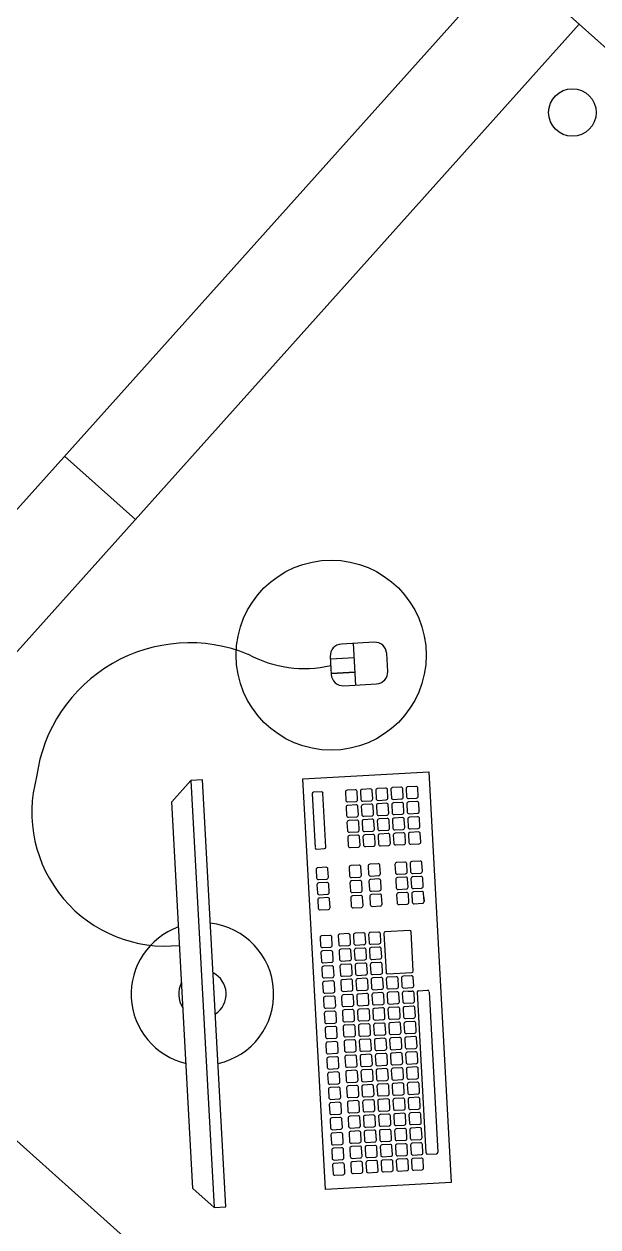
# Model space of a CAD drawing. Header units: millimetres. Extents: x 0 to 86.4, y -30.6 to 19.1.
# Drawn here: x 67.191 to 67.794, y -15.189 to -13.922 of the extents above; entities that cross this region are included whole.
import ezdxf

# ---------------------------------------------------------------- set-up
doc = ezdxf.new("R2010")
doc.units = ezdxf.units.MM
doc.layers.add('ar-mobiliário 2012', color=2, linetype='Continuous')

# ---------------------------------------------------------------- blocks, each defined once
blk = doc.blocks.new('2 ESTACOES VERTOCAL')
at = {"color": 252}
for p, q in [((9.7489, 13.7518), (9.8685, 13.8714)), ((9.8773, 13.8649), (9.8708, 13.8714)), ((9.7576, 13.743), (9.8773, 13.8626)), ((9.8852, 13.857), (9.8821, 13.8601)), ((9.7554, 13.743), (9.7489, 13.7495)), ((9.7633, 13.7351), (9.7602, 13.7382)), ((9.7437, 13.7249), (9.7146, 13.6958)), ((9.764, 13.7069), (9.746, 13.7249)), ((9.7349, 13.6755), (9.764, 13.7046)), ((9.7146, 13.6935), (9.7327, 13.6755)), ((9.6786, 13.6815), (9.6816, 13.6845)), ((9.6873, 13.6727), (9.6904, 13.6757)), ((9.7079, 13.5694), (9.6678, 13.5293)), ((9.716, 13.5636), (9.7101, 13.5694)), ((9.6759, 13.5212), (9.716, 13.5613)), ((9.6678, 13.5271), (9.6736, 13.5212))]:
    blk.add_line(p, q, dxfattribs=at)
at = {"color": 1}
blk.add_line((8.885, 12.4899), (8.885, 13.7899), dxfattribs=at)
at = {"color": 2}
for p, q in [((10.069, 13.735), (10.069, 13.705)), ((10.069, 13.705), (9.7808, 13.4168)), ((9.5598, 13.4791), (9.5288, 13.448)), ((9.5681, 13.4515), (9.5502, 13.4694)), ((9.5502, 13.4694), (9.5681, 13.4515)), ((9.5572, 13.4406), (9.5393, 13.4585)), ((9.7508, 13.4168), (9.7808, 13.4168))]:
    blk.add_line(p, q, dxfattribs=at)
at = {"color": 2, "linetype": 'Continuous'}
for p, q in [((10.285, 13.1901), (8.885, 13.1899)), ((8.885, 13.0899), (8.885, 13.1899)), ((9.585, 13.0899), (9.585, 13.19)), ((10.285, 13.0899), (8.885, 13.0899))]:
    blk.add_line(p, q, dxfattribs=at)
at = {"color": 2}
blk.add_lwpolyline([(9.5769, 13.5972), (9.883, 13.9033), (9.9767, 13.8096), (9.6706, 13.5035)], close=True, dxfattribs=at)
at = {"color": 252}
for points in [[(9.8996, 13.8653), (9.8934, 13.8714, 0.414214), (9.8908, 13.8714), (9.8847, 13.8653, 0.414214), (9.8847, 13.8626), (9.8908, 13.8565, 0.414214), (9.8934, 13.8565), (9.8996, 13.8626, 0.414214)], [(9.8882, 13.854), (9.8821, 13.8601, 0.414214), (9.8795, 13.8601), (9.8733, 13.854, 0.414214), (9.8733, 13.8513), (9.8795, 13.8452, 0.414214), (9.8821, 13.8452), (9.8882, 13.8513, 0.414214)], [(9.9109, 13.854), (9.9048, 13.8601, 0.414214), (9.9021, 13.8601), (9.896, 13.854, 0.414214), (9.896, 13.8513), (9.9021, 13.8452, 0.414214), (9.9048, 13.8452), (9.9109, 13.8513, 0.414214)], [(9.8769, 13.8427), (9.8708, 13.8488, 0.414214), (9.8681, 13.8488), (9.862, 13.8427, 0.414214), (9.862, 13.84), (9.8681, 13.8339, 0.414214), (9.8708, 13.8339), (9.8769, 13.84, 0.414214)], [(9.8996, 13.8427), (9.8934, 13.8488, 0.414214), (9.8908, 13.8488), (9.8847, 13.8427, 0.414214), (9.8847, 13.84), (9.8908, 13.8339, 0.414214), (9.8934, 13.8339), (9.8996, 13.84, 0.414214)], [(9.9222, 13.8427), (9.9161, 13.8488, 0.414214), (9.9134, 13.8488), (9.9073, 13.8427, 0.414214), (9.9073, 13.84), (9.9134, 13.8339, 0.414214), (9.9161, 13.8339), (9.9222, 13.84, 0.414214)], [(9.8656, 13.8313), (9.8595, 13.8375, 0.414214), (9.8568, 13.8375), (9.8507, 13.8313, 0.414214), (9.8507, 13.8287), (9.8568, 13.8226, 0.414214), (9.8595, 13.8226), (9.8656, 13.8287, 0.414214)], [(9.8882, 13.8313), (9.8821, 13.8375, 0.414214), (9.8795, 13.8375), (9.8733, 13.8313, 0.414214), (9.8733, 13.8287), (9.8795, 13.8226, 0.414214), (9.8821, 13.8226), (9.8882, 13.8287, 0.414214)], [(9.9109, 13.8313), (9.9048, 13.8375, 0.414214), (9.9021, 13.8375), (9.896, 13.8313, 0.414214), (9.896, 13.8287), (9.9021, 13.8226, 0.414214), (9.9048, 13.8226), (9.9109, 13.8287, 0.414214)], [(9.9335, 13.8313), (9.9274, 13.8375, 0.414214), (9.9247, 13.8375), (9.9186, 13.8313, 0.414214), (9.9186, 13.8287), (9.9247, 13.8226, 0.414214), (9.9274, 13.8226), (9.9335, 13.8287, 0.414214)], [(9.843, 13.8087), (9.8369, 13.8148, 0.414214), (9.8342, 13.8148), (9.8281, 13.8087, 0.414214), (9.8281, 13.806), (9.8342, 13.7999, 0.414214), (9.8369, 13.7999), (9.843, 13.806, 0.414214)], [(9.8543, 13.82), (9.8482, 13.8261, 0.414214), (9.8455, 13.8261), (9.8394, 13.82, 0.414214), (9.8394, 13.8174), (9.8455, 13.8112, 0.414214), (9.8482, 13.8112), (9.8543, 13.8174, 0.414214)], [(9.8656, 13.8087), (9.8595, 13.8148, 0.414214), (9.8568, 13.8148), (9.8507, 13.8087, 0.414214), (9.8507, 13.806), (9.8568, 13.7999, 0.414214), (9.8595, 13.7999), (9.8656, 13.806, 0.414214)], [(9.8769, 13.82), (9.8708, 13.8261, 0.414214), (9.8681, 13.8261), (9.862, 13.82, 0.414214), (9.862, 13.8174), (9.8681, 13.8112, 0.414214), (9.8708, 13.8112), (9.8769, 13.8174, 0.414214)], [(9.8882, 13.8087), (9.8821, 13.8148, 0.414214), (9.8795, 13.8148), (9.8733, 13.8087, 0.414214), (9.8733, 13.806), (9.8795, 13.7999, 0.414214), (9.8821, 13.7999), (9.8882, 13.806, 0.414214)], [(9.8996, 13.82), (9.8934, 13.8261, 0.414214), (9.8908, 13.8261), (9.8847, 13.82, 0.414214), (9.8847, 13.8174), (9.8908, 13.8112, 0.414214), (9.8934, 13.8112), (9.8996, 13.8174, 0.414214)], [(9.9109, 13.8087), (9.9048, 13.8148, 0.414214), (9.9021, 13.8148), (9.896, 13.8087, 0.414214), (9.896, 13.806), (9.9021, 13.7999, 0.414214), (9.9048, 13.7999), (9.9109, 13.806, 0.414214)], [(9.9222, 13.82), (9.9161, 13.8261, 0.414214), (9.9134, 13.8261), (9.9073, 13.82, 0.414214), (9.9073, 13.8174), (9.9134, 13.8112, 0.414214), (9.9161, 13.8112), (9.9222, 13.8174, 0.414214)], [(9.9335, 13.8087), (9.9274, 13.8148, 0.414214), (9.9247, 13.8148), (9.9186, 13.8087, 0.414214), (9.9186, 13.806), (9.9247, 13.7999, 0.414214), (9.9274, 13.7999), (9.9335, 13.806, 0.414214)], [(9.9448, 13.82), (9.9387, 13.8261, 0.414214), (9.936, 13.8261), (9.9299, 13.82, 0.414214), (9.9299, 13.8174), (9.936, 13.8112, 0.414214), (9.9387, 13.8112), (9.9448, 13.8174, 0.414214)], [(9.8317, 13.7974), (9.8256, 13.8035, 0.414214), (9.8229, 13.8035), (9.8168, 13.7974, 0.414214), (9.8168, 13.7947), (9.8229, 13.7886, 0.414214), (9.8256, 13.7886), (9.8317, 13.7947, 0.414214)], [(9.8543, 13.7974), (9.8482, 13.8035, 0.414214), (9.8455, 13.8035), (9.8394, 13.7974, 0.414214), (9.8394, 13.7947), (9.8455, 13.7886, 0.414214), (9.8482, 13.7886), (9.8543, 13.7947, 0.414214)], [(9.8769, 13.7974), (9.8708, 13.8035, 0.414214), (9.8681, 13.8035), (9.862, 13.7974, 0.414214), (9.862, 13.7947), (9.8681, 13.7886, 0.414214), (9.8708, 13.7886), (9.8769, 13.7947, 0.414214)], [(9.8996, 13.7974), (9.8934, 13.8035, 0.414214), (9.8908, 13.8035), (9.8847, 13.7974, 0.414214), (9.8847, 13.7947), (9.8908, 13.7886, 0.414214), (9.8934, 13.7886), (9.8996, 13.7947, 0.414214)], [(9.9222, 13.7974), (9.9161, 13.8035, 0.414214), (9.9134, 13.8035), (9.9073, 13.7974, 0.414214), (9.9073, 13.7947), (9.9134, 13.7886, 0.414214), (9.9161, 13.7886), (9.9222, 13.7947, 0.414214)], [(9.9476, 13.7957), (9.9414, 13.8018, 0.414214), (9.9388, 13.8018), (9.9326, 13.7957, 0.414214), (9.9326, 13.793), (9.9388, 13.7869, 0.414214), (9.9414, 13.7869), (9.9476, 13.793, 0.414214)], [(9.9589, 13.807), (9.9528, 13.8131, 0.414214), (9.9501, 13.8131), (9.944, 13.807, 0.414214), (9.944, 13.8043), (9.9501, 13.7982, 0.414214), (9.9528, 13.7982), (9.9589, 13.8044, 0.414214)], [(9.8204, 13.7861), (9.8143, 13.7922, 0.414214), (9.8116, 13.7922), (9.8055, 13.7861, 0.414214), (9.8055, 13.7834), (9.8116, 13.7773, 0.414214), (9.8142, 13.7773), (9.8204, 13.7834, 0.414214)], [(9.843, 13.7861), (9.8369, 13.7922, 0.414214), (9.8342, 13.7922), (9.8281, 13.7861, 0.414214), (9.8281, 13.7834), (9.8342, 13.7773, 0.414214), (9.8369, 13.7773), (9.843, 13.7834, 0.414214)], [(9.8656, 13.7861), (9.8595, 13.7922, 0.414214), (9.8568, 13.7922), (9.8507, 13.7861, 0.414214), (9.8507, 13.7834), (9.8568, 13.7773, 0.414214), (9.8595, 13.7773), (9.8656, 13.7834, 0.414214)], [(9.8882, 13.7861), (9.8821, 13.7922, 0.414214), (9.8795, 13.7922), (9.8733, 13.7861, 0.414214), (9.8733, 13.7834), (9.8795, 13.7773, 0.414214), (9.8821, 13.7773), (9.8882, 13.7834, 0.414214)], [(9.9109, 13.7861), (9.9048, 13.7922, 0.414214), (9.9021, 13.7922), (9.896, 13.7861, 0.414214), (9.896, 13.7834), (9.9021, 13.7773, 0.414214), (9.9048, 13.7773), (9.9109, 13.7834, 0.414214)], [(9.9362, 13.7844), (9.9301, 13.7905, 0.414214), (9.9274, 13.7905), (9.9213, 13.7844, 0.414214), (9.9213, 13.7817), (9.9274, 13.7756, 0.414214), (9.9301, 13.7756), (9.9362, 13.7817, 0.414214)], [(9.809, 13.7748), (9.8029, 13.7809, 0.414214), (9.8003, 13.7809), (9.7941, 13.7748, 0.414214), (9.7941, 13.7721), (9.8003, 13.766, 0.414214), (9.8029, 13.766), (9.809, 13.7721, 0.414214)], [(9.8317, 13.7748), (9.8256, 13.7809, 0.414214), (9.8229, 13.7809), (9.8168, 13.7748, 0.414214), (9.8168, 13.7721), (9.8229, 13.766, 0.414214), (9.8256, 13.766), (9.8317, 13.7721, 0.414214)], [(9.8543, 13.7748), (9.8482, 13.7809, 0.414214), (9.8455, 13.7809), (9.8394, 13.7748, 0.414214), (9.8394, 13.7721), (9.8455, 13.766, 0.414214), (9.8482, 13.766), (9.8543, 13.7721, 0.414214)], [(9.8769, 13.7748), (9.8708, 13.7809, 0.414214), (9.8681, 13.7809), (9.862, 13.7748, 0.414214), (9.862, 13.7721), (9.8681, 13.766, 0.414214), (9.8708, 13.766), (9.8769, 13.7721, 0.414214)], [(9.8996, 13.7748), (9.8934, 13.7809, 0.414214), (9.8908, 13.7809), (9.8847, 13.7748, 0.414214), (9.8847, 13.7721), (9.8908, 13.766, 0.414214), (9.8934, 13.766), (9.8996, 13.7721, 0.414214)], [(9.9249, 13.7731), (9.9188, 13.7792, 0.414214), (9.9161, 13.7792), (9.91, 13.7731, 0.414214), (9.91, 13.7704), (9.9161, 13.7643, 0.414214), (9.9188, 13.7643), (9.9249, 13.7704, 0.414214)], [(9.7977, 13.7635), (9.7916, 13.7696, 0.414214), (9.7889, 13.7696), (9.7828, 13.7635, 0.414214), (9.7828, 13.7608), (9.7889, 13.7547, 0.414214), (9.7916, 13.7547), (9.7977, 13.7608, 0.414214)], [(9.8204, 13.7635), (9.8143, 13.7696, 0.414214), (9.8116, 13.7696), (9.8055, 13.7635, 0.414214), (9.8055, 13.7608), (9.8116, 13.7547, 0.414214), (9.8142, 13.7547), (9.8204, 13.7608, 0.414214)], [(9.843, 13.7635), (9.8369, 13.7696, 0.414214), (9.8342, 13.7696), (9.8281, 13.7635, 0.414214), (9.8281, 13.7608), (9.8342, 13.7547, 0.414214), (9.8369, 13.7547), (9.843, 13.7608, 0.414214)], [(9.8656, 13.7635), (9.8595, 13.7696, 0.414214), (9.8568, 13.7696), (9.8507, 13.7635, 0.414214), (9.8507, 13.7608), (9.8568, 13.7547, 0.414214), (9.8595, 13.7547), (9.8656, 13.7608, 0.414214)], [(9.8882, 13.7635), (9.8821, 13.7696, 0.414214), (9.8795, 13.7696), (9.8733, 13.7635, 0.414214), (9.8733, 13.7608), (9.8795, 13.7547, 0.414214), (9.8821, 13.7547), (9.8882, 13.7608, 0.414214)], [(9.9136, 13.7618), (9.9075, 13.7679, 0.414214), (9.9048, 13.7679), (9.8987, 13.7618, 0.414214), (9.8987, 13.7591), (9.9048, 13.753, 0.414214), (9.9075, 13.753), (9.9136, 13.7591, 0.414214)], [(9.7864, 13.7522), (9.7803, 13.7583, 0.414214), (9.7776, 13.7583), (9.7715, 13.7521, 0.414214), (9.7715, 13.7495), (9.7776, 13.7434, 0.414214), (9.7803, 13.7434), (9.7864, 13.7495, 0.414214)], [(9.809, 13.7522), (9.8029, 13.7583, 0.414214), (9.8003, 13.7583), (9.7941, 13.7521, 0.414214), (9.7941, 13.7495), (9.8003, 13.7434, 0.414214), (9.8029, 13.7434), (9.809, 13.7495, 0.414214)], [(9.8317, 13.7522), (9.8256, 13.7583, 0.414214), (9.8229, 13.7583), (9.8168, 13.7521, 0.414214), (9.8168, 13.7495), (9.8229, 13.7434, 0.414214), (9.8256, 13.7434), (9.8317, 13.7495, 0.414214)], [(9.8543, 13.7522), (9.8482, 13.7583, 0.414214), (9.8455, 13.7583), (9.8394, 13.7521, 0.414214), (9.8394, 13.7495), (9.8455, 13.7434, 0.414214), (9.8482, 13.7434), (9.8543, 13.7495, 0.414214)], [(9.8769, 13.7522), (9.8708, 13.7583, 0.414214), (9.8681, 13.7583), (9.862, 13.7521, 0.414214), (9.862, 13.7495), (9.8681, 13.7434, 0.414214), (9.8708, 13.7434), (9.8769, 13.7495, 0.414214)], [(9.9023, 13.7505), (9.8962, 13.7566, 0.414214), (9.8935, 13.7566), (9.8874, 13.7505, 0.414214), (9.8874, 13.7478), (9.8935, 13.7417, 0.414214), (9.8962, 13.7417), (9.9023, 13.7478, 0.414214)], [(9.7751, 13.7408), (9.769, 13.747, 0.414214), (9.7663, 13.747), (9.7602, 13.7408, 0.414214), (9.7602, 13.7382), (9.7663, 13.732, 0.414214), (9.769, 13.732), (9.7751, 13.7382, 0.414214)], [(9.7977, 13.7408), (9.7916, 13.747, 0.414214), (9.7889, 13.747), (9.7828, 13.7408, 0.414214), (9.7828, 13.7382), (9.7889, 13.732, 0.414214), (9.7916, 13.732), (9.7977, 13.7382, 0.414214)], [(9.8204, 13.7408), (9.8143, 13.747, 0.414214), (9.8116, 13.747), (9.8055, 13.7408, 0.414214), (9.8055, 13.7382), (9.8116, 13.732, 0.414214), (9.8142, 13.732), (9.8204, 13.7382, 0.414214)], [(9.843, 13.7408), (9.8369, 13.747, 0.414214), (9.8342, 13.747), (9.8281, 13.7408, 0.414214), (9.8281, 13.7382), (9.8342, 13.732, 0.414214), (9.8369, 13.732), (9.843, 13.7382, 0.414214)], [(9.8656, 13.7408), (9.8595, 13.747, 0.414214), (9.8568, 13.747), (9.8507, 13.7408, 0.414214), (9.8507, 13.7382), (9.8568, 13.732, 0.414214), (9.8595, 13.732), (9.8656, 13.7382, 0.414214)], [(9.891, 13.7391), (9.8849, 13.7453, 0.414214), (9.8822, 13.7453), (9.8761, 13.7391, 0.414214), (9.8761, 13.7365), (9.8822, 13.7304, 0.414214), (9.8849, 13.7304), (9.891, 13.7365, 0.414214)], [(9.7638, 13.7295), (9.7577, 13.7356, 0.414214), (9.755, 13.7356), (9.7489, 13.7295, 0.414214), (9.7489, 13.7268), (9.755, 13.7207, 0.414214), (9.7577, 13.7207), (9.7638, 13.7268, 0.414214)], [(9.7864, 13.7295), (9.7803, 13.7356, 0.414214), (9.7776, 13.7356), (9.7715, 13.7295, 0.414214), (9.7715, 13.7268), (9.7776, 13.7207, 0.414214), (9.7803, 13.7207), (9.7864, 13.7268, 0.414214)], [(9.809, 13.7295), (9.8029, 13.7356, 0.414214), (9.8003, 13.7356), (9.7941, 13.7295, 0.414214), (9.7941, 13.7268), (9.8003, 13.7207, 0.414214), (9.8029, 13.7207), (9.809, 13.7268, 0.414214)], [(9.8317, 13.7295), (9.8256, 13.7356, 0.414214), (9.8229, 13.7356), (9.8168, 13.7295, 0.414214), (9.8168, 13.7268), (9.8229, 13.7207, 0.414214), (9.8256, 13.7207), (9.8317, 13.7268, 0.414214)], [(9.8543, 13.7295), (9.8482, 13.7356, 0.414214), (9.8455, 13.7356), (9.8394, 13.7295, 0.414214), (9.8394, 13.7268), (9.8455, 13.7207, 0.414214), (9.8482, 13.7207), (9.8543, 13.7268, 0.414214)], [(9.8797, 13.7278), (9.8736, 13.7339, 0.414214), (9.8709, 13.7339), (9.8648, 13.7278, 0.414214), (9.8648, 13.7252), (9.8709, 13.719, 0.414214), (9.8736, 13.719), (9.8797, 13.7252, 0.414214)], [(9.7751, 13.7182), (9.769, 13.7243, 0.414214), (9.7663, 13.7243), (9.7602, 13.7182, 0.414214), (9.7602, 13.7155), (9.7663, 13.7094, 0.414214), (9.769, 13.7094), (9.7751, 13.7155, 0.414214)], [(9.7864, 13.7069), (9.7803, 13.713, 0.414214), (9.7776, 13.713), (9.7715, 13.7069, 0.414214), (9.7715, 13.7042), (9.7776, 13.6981, 0.414214), (9.7803, 13.6981), (9.7864, 13.7042, 0.414214)], [(9.7977, 13.7182), (9.7916, 13.7243, 0.414214), (9.7889, 13.7243), (9.7828, 13.7182, 0.414214), (9.7828, 13.7155), (9.7889, 13.7094, 0.414214), (9.7916, 13.7094), (9.7977, 13.7155, 0.414214)], [(9.809, 13.7069), (9.8029, 13.713, 0.414214), (9.8003, 13.713), (9.7941, 13.7069, 0.414214), (9.7941, 13.7042), (9.8003, 13.6981, 0.414214), (9.8029, 13.6981), (9.809, 13.7042, 0.414214)], [(9.8204, 13.7182), (9.8143, 13.7243, 0.414214), (9.8116, 13.7243), (9.8055, 13.7182, 0.414214), (9.8055, 13.7155), (9.8116, 13.7094, 0.414214), (9.8142, 13.7094), (9.8204, 13.7155, 0.414214)], [(9.8317, 13.7069), (9.8256, 13.713, 0.414214), (9.8229, 13.713), (9.8168, 13.7069, 0.414214), (9.8168, 13.7042), (9.8229, 13.6981, 0.414214), (9.8256, 13.6981), (9.8317, 13.7042, 0.414214)], [(9.843, 13.7182), (9.8369, 13.7243, 0.414214), (9.8342, 13.7243), (9.8281, 13.7182, 0.414214), (9.8281, 13.7155), (9.8342, 13.7094, 0.414214), (9.8369, 13.7094), (9.843, 13.7155, 0.414214)], [(9.8684, 13.7165), (9.8622, 13.7226, 0.414214), (9.8596, 13.7226), (9.8535, 13.7165, 0.414214), (9.8535, 13.7138), (9.8596, 13.7077, 0.414214), (9.8622, 13.7077), (9.8684, 13.7138, 0.414214)], [(9.7751, 13.6956), (9.769, 13.7017, 0.414214), (9.7663, 13.7017), (9.7602, 13.6956, 0.414214), (9.7602, 13.6929), (9.7663, 13.6868, 0.414214), (9.769, 13.6868), (9.7751, 13.6929, 0.414214)], [(9.7977, 13.6956), (9.7916, 13.7017, 0.414214), (9.7889, 13.7017), (9.7828, 13.6956, 0.414214), (9.7828, 13.6929), (9.7889, 13.6868, 0.414214), (9.7916, 13.6868), (9.7977, 13.6929, 0.414214)], [(9.8204, 13.6956), (9.8143, 13.7017, 0.414214), (9.8116, 13.7017), (9.8055, 13.6956, 0.414214), (9.8055, 13.6929), (9.8116, 13.6868, 0.414214), (9.8142, 13.6868), (9.8204, 13.6929, 0.414214)], [(9.857, 13.7052), (9.8509, 13.7113, 0.414214), (9.8483, 13.7113), (9.8421, 13.7052, 0.414214), (9.8421, 13.7025), (9.8483, 13.6964, 0.414214), (9.8509, 13.6964), (9.857, 13.7025, 0.414214)], [(9.7638, 13.6843), (9.7577, 13.6904, 0.414214), (9.755, 13.6904), (9.7489, 13.6843, 0.414214), (9.7489, 13.6816), (9.755, 13.6755, 0.414214), (9.7577, 13.6755), (9.7638, 13.6816, 0.414214)], [(9.7864, 13.6843), (9.7803, 13.6904, 0.414214), (9.7776, 13.6904), (9.7715, 13.6843, 0.414214), (9.7715, 13.6816), (9.7776, 13.6755, 0.414214), (9.7803, 13.6755), (9.7864, 13.6816, 0.414214)], [(9.809, 13.6843), (9.8029, 13.6904, 0.414214), (9.8003, 13.6904), (9.7941, 13.6843, 0.414214), (9.7941, 13.6816), (9.8003, 13.6755, 0.414214), (9.8029, 13.6755), (9.809, 13.6816, 0.414214)], [(9.8344, 13.6826), (9.8283, 13.6887, 0.414214), (9.8256, 13.6887), (9.8195, 13.6826, 0.414214), (9.8195, 13.6799), (9.8256, 13.6738, 0.414214), (9.8283, 13.6738), (9.8344, 13.6799, 0.414214)], [(9.8457, 13.6939), (9.8396, 13.7, 0.414214), (9.8369, 13.7), (9.8308, 13.6939, 0.414214), (9.8308, 13.6912), (9.8369, 13.6851, 0.414214), (9.8396, 13.6851), (9.8457, 13.6912, 0.414214)], [(9.6904, 13.6784), (9.6843, 13.6845, 0.414214), (9.6816, 13.6845), (9.6755, 13.6784, 0.414214), (9.6755, 13.6757), (9.6816, 13.6696, 0.414214), (9.6843, 13.6696), (9.6904, 13.6757, 0.414214)], [(9.7525, 13.673), (9.7464, 13.6791, 0.414214), (9.7437, 13.6791), (9.7376, 13.673, 0.414214), (9.7376, 13.6703), (9.7437, 13.6642, 0.414214), (9.7464, 13.6642), (9.7525, 13.6703, 0.414214)], [(9.7751, 13.673), (9.769, 13.6791, 0.414214), (9.7663, 13.6791), (9.7602, 13.673, 0.414214), (9.7602, 13.6703), (9.7663, 13.6642, 0.414214), (9.769, 13.6642), (9.7751, 13.6703, 0.414214)], [(9.7977, 13.673), (9.7916, 13.6791, 0.414214), (9.7889, 13.6791), (9.7828, 13.673, 0.414214), (9.7828, 13.6703), (9.7889, 13.6642, 0.414214), (9.7916, 13.6642), (9.7977, 13.6703, 0.414214)], [(9.8231, 13.6713), (9.817, 13.6774, 0.414214), (9.8143, 13.6774), (9.8082, 13.6713, 0.414214), (9.8082, 13.6686), (9.8143, 13.6625, 0.414214), (9.817, 13.6625), (9.8231, 13.6686, 0.414214)], [(9.6791, 13.6671), (9.673, 13.6732, 0.414214), (9.6703, 13.6732), (9.6642, 13.6671, 0.414214), (9.6642, 13.6644), (9.6703, 13.6583, 0.414214), (9.673, 13.6583), (9.6791, 13.6644, 0.414214)], [(9.7017, 13.6671), (9.6956, 13.6732, 0.414214), (9.6929, 13.6732), (9.6868, 13.6671, 0.414214), (9.6868, 13.6644), (9.6929, 13.6583, 0.414214), (9.6956, 13.6583), (9.7017, 13.6644, 0.414214)], [(9.7638, 13.6616), (9.7577, 13.6678, 0.414214), (9.755, 13.6678), (9.7489, 13.6616, 0.414214), (9.7489, 13.659), (9.755, 13.6529, 0.414214), (9.7577, 13.6529), (9.7638, 13.659, 0.414214)], [(9.7864, 13.6616), (9.7803, 13.6678, 0.414214), (9.7776, 13.6678), (9.7715, 13.6616, 0.414214), (9.7715, 13.659), (9.7776, 13.6529, 0.414214), (9.7803, 13.6529), (9.7864, 13.659, 0.414214)], [(9.8118, 13.66), (9.8057, 13.6661, 0.414214), (9.803, 13.6661), (9.7969, 13.6599, 0.414214), (9.7969, 13.6573), (9.803, 13.6512, 0.414214), (9.8057, 13.6512), (9.8118, 13.6573, 0.414214)], [(9.6678, 13.6558), (9.6617, 13.6619, 0.414214), (9.659, 13.6619), (9.6529, 13.6558, 0.414214), (9.6529, 13.6531), (9.659, 13.647, 0.414214), (9.6617, 13.647), (9.6678, 13.6531, 0.414214)], [(9.6791, 13.6445), (9.673, 13.6506, 0.414214), (9.6703, 13.6506), (9.6642, 13.6445, 0.414214), (9.6642, 13.6418), (9.6703, 13.6357, 0.414214), (9.673, 13.6357), (9.6791, 13.6418, 0.414214)], [(9.6904, 13.6558), (9.6843, 13.6619, 0.414214), (9.6816, 13.6619), (9.6755, 13.6558, 0.414214), (9.6755, 13.6531), (9.6816, 13.647, 0.414214), (9.6843, 13.647), (9.6904, 13.6531, 0.414214)], [(9.7219, 13.6473), (9.7158, 13.6534, 0.414214), (9.7131, 13.6534), (9.707, 13.6473, 0.414214), (9.707, 13.6446), (9.7131, 13.6385, 0.414214), (9.7158, 13.6385), (9.7219, 13.6446, 0.414214)], [(9.7751, 13.6503), (9.769, 13.6564, 0.414214), (9.7663, 13.6564), (9.7602, 13.6503, 0.414214), (9.7602, 13.6476), (9.7663, 13.6415, 0.414214), (9.769, 13.6415), (9.7751, 13.6477, 0.414214)], [(9.8005, 13.6486), (9.7944, 13.6547, 0.414214), (9.7917, 13.6547), (9.7856, 13.6486, 0.414214), (9.7856, 13.646), (9.7917, 13.6398, 0.414214), (9.7944, 13.6398), (9.8005, 13.646, 0.414214)], [(9.646, 13.6339), (9.6399, 13.6401, 0.414214), (9.6372, 13.6401), (9.6311, 13.6339, 0.414214), (9.6311, 13.6313), (9.6372, 13.6251, 0.414214), (9.6399, 13.6251), (9.646, 13.6313, 0.414214)], [(9.7106, 13.636), (9.7045, 13.6421, 0.414214), (9.7018, 13.6421), (9.6957, 13.636, 0.414214), (9.6957, 13.6333), (9.7018, 13.6272, 0.414214), (9.7045, 13.6272), (9.7106, 13.6333, 0.414214)], [(9.7364, 13.6334), (9.7303, 13.6395, 0.414214), (9.7276, 13.6395), (9.7215, 13.6334, 0.414214), (9.7215, 13.6307), (9.7276, 13.6246, 0.414214), (9.7303, 13.6246), (9.7364, 13.6307, 0.414214)], [(9.7892, 13.6373), (9.783, 13.6434, 0.414214), (9.7804, 13.6434), (9.7743, 13.6373, 0.414214), (9.7743, 13.6346), (9.7804, 13.6285, 0.414214), (9.783, 13.6285), (9.7892, 13.6346, 0.414214)], [(9.6347, 13.6226), (9.6285, 13.6287, 0.414214), (9.6259, 13.6287), (9.6197, 13.6226, 0.414214), (9.6197, 13.6199), (9.6259, 13.6138, 0.414214), (9.6285, 13.6138), (9.6347, 13.6199, 0.414214)], [(9.6573, 13.6226), (9.6512, 13.6287, 0.414214), (9.6485, 13.6287), (9.6424, 13.6226, 0.414214), (9.6424, 13.6199), (9.6485, 13.6138, 0.414214), (9.6512, 13.6138), (9.6573, 13.6199, 0.414214)], [(9.6993, 13.6247), (9.6932, 13.6308, 0.414214), (9.6905, 13.6308), (9.6844, 13.6247, 0.414214), (9.6844, 13.622), (9.6905, 13.6159, 0.414214), (9.6932, 13.6159), (9.6993, 13.622, 0.414214)], [(9.7251, 13.6221), (9.719, 13.6282, 0.414214), (9.7163, 13.6282), (9.7102, 13.6221, 0.414214), (9.7102, 13.6194), (9.7163, 13.6133, 0.414214), (9.719, 13.6133), (9.7251, 13.6194, 0.414214)], [(9.6233, 13.6113), (9.6172, 13.6174, 0.414214), (9.6145, 13.6174), (9.6084, 13.6113, 0.414214), (9.6084, 13.6086), (9.6145, 13.6025, 0.414214), (9.6172, 13.6025), (9.6233, 13.6086, 0.414214)], [(9.646, 13.6113), (9.6399, 13.6174, 0.414214), (9.6372, 13.6174), (9.6311, 13.6113, 0.414214), (9.6311, 13.6086), (9.6372, 13.6025, 0.414214), (9.6399, 13.6025), (9.646, 13.6086, 0.414214)], [(9.6686, 13.6113), (9.6625, 13.6174, 0.414214), (9.6598, 13.6174), (9.6537, 13.6113, 0.414214), (9.6537, 13.6086), (9.6598, 13.6025, 0.414214), (9.6625, 13.6025), (9.6686, 13.6086, 0.414214)], [(9.7138, 13.6108), (9.7077, 13.6169, 0.414214), (9.705, 13.6169), (9.6989, 13.6108, 0.414214), (9.6989, 13.6081), (9.705, 13.602, 0.414214), (9.7077, 13.602), (9.7138, 13.6081, 0.414214)], [(9.7612, 13.609), (9.7551, 13.6151, 0.414214), (9.7524, 13.6151), (9.7463, 13.609, 0.414214), (9.7463, 13.6063), (9.7524, 13.6002, 0.414214), (9.7551, 13.6002), (9.7612, 13.6063, 0.414214)], [(9.612, 13.6), (9.6059, 13.6061, 0.414214), (9.6032, 13.6061), (9.5971, 13.6, 0.414214), (9.5971, 13.5973), (9.6032, 13.5912, 0.414214), (9.6059, 13.5912), (9.612, 13.5973, 0.414214)], [(9.6347, 13.6), (9.6285, 13.6061, 0.414214), (9.6259, 13.6061), (9.6197, 13.6, 0.414214), (9.6197, 13.5973), (9.6259, 13.5912, 0.414214), (9.6285, 13.5912), (9.6347, 13.5973, 0.414214)], [(9.6573, 13.6), (9.6512, 13.6061, 0.414214), (9.6485, 13.6061), (9.6424, 13.6, 0.414214), (9.6424, 13.5973), (9.6485, 13.5912, 0.414214), (9.6512, 13.5912), (9.6573, 13.5973, 0.414214)], [(9.6799, 13.6), (9.6738, 13.6061, 0.414214), (9.6711, 13.6061), (9.665, 13.6, 0.414214), (9.665, 13.5973), (9.6711, 13.5912, 0.414214), (9.6738, 13.5912), (9.6799, 13.5973, 0.414214)], [(9.7499, 13.5977), (9.7438, 13.6038, 0.414214), (9.7411, 13.6038), (9.735, 13.5977, 0.414214), (9.735, 13.595), (9.7411, 13.5889, 0.414214), (9.7438, 13.5889), (9.7499, 13.595, 0.414214)], [(9.6233, 13.5887), (9.6172, 13.5948, 0.414214), (9.6145, 13.5948), (9.6084, 13.5887, 0.414214), (9.6084, 13.586), (9.6145, 13.5799, 0.414214), (9.6172, 13.5799), (9.6233, 13.586, 0.414214)], [(9.646, 13.5887), (9.6399, 13.5948, 0.414214), (9.6372, 13.5948), (9.6311, 13.5887, 0.414214), (9.6311, 13.586), (9.6372, 13.5799, 0.414214), (9.6399, 13.5799), (9.646, 13.586, 0.414214)], [(9.6686, 13.5887), (9.6625, 13.5948, 0.414214), (9.6598, 13.5948), (9.6537, 13.5887, 0.414214), (9.6537, 13.586), (9.6598, 13.5799, 0.414214), (9.6625, 13.5799), (9.6686, 13.586, 0.414214)], [(9.6912, 13.5887), (9.6851, 13.5948, 0.414214), (9.6824, 13.5948), (9.6763, 13.5887, 0.414214), (9.6763, 13.586), (9.6824, 13.5799, 0.414214), (9.6851, 13.5799), (9.6912, 13.586, 0.414214)], [(9.7386, 13.5864), (9.7325, 13.5925, 0.414214), (9.7298, 13.5925), (9.7237, 13.5864, 0.414214), (9.7237, 13.5837), (9.7298, 13.5776, 0.414214), (9.7325, 13.5776), (9.7386, 13.5837, 0.414214)], [(9.6347, 13.5774), (9.6285, 13.5835, 0.414214), (9.6259, 13.5835), (9.6197, 13.5774, 0.414214), (9.6197, 13.5747), (9.6259, 13.5686, 0.414214), (9.6285, 13.5686), (9.6347, 13.5747, 0.414214)], [(9.6573, 13.5774), (9.6512, 13.5835, 0.414214), (9.6485, 13.5835), (9.6424, 13.5774, 0.414214), (9.6424, 13.5747), (9.6485, 13.5686, 0.414214), (9.6512, 13.5686), (9.6573, 13.5747, 0.414214)], [(9.6799, 13.5774), (9.6738, 13.5835, 0.414214), (9.6711, 13.5835), (9.665, 13.5774, 0.414214), (9.665, 13.5747), (9.6711, 13.5686, 0.414214), (9.6738, 13.5686), (9.6799, 13.5747, 0.414214)], [(9.646, 13.5661), (9.6399, 13.5722, 0.414214), (9.6372, 13.5722), (9.6311, 13.5661, 0.414214), (9.6311, 13.5634), (9.6372, 13.5573, 0.414214), (9.6399, 13.5573), (9.646, 13.5634, 0.414214)], [(9.6686, 13.5661), (9.6625, 13.5722, 0.414214), (9.6598, 13.5722), (9.6537, 13.5661, 0.414214), (9.6537, 13.5634), (9.6598, 13.5573, 0.414214), (9.6625, 13.5573), (9.6686, 13.5634, 0.414214)], [(9.6573, 13.5547), (9.6512, 13.5609, 0.414214), (9.6485, 13.5609), (9.6424, 13.5547, 0.414214), (9.6424, 13.5521), (9.6485, 13.546, 0.414214), (9.6512, 13.546), (9.6573, 13.5521, 0.414214)]]:
    blk.add_lwpolyline(points, format="xyb", close=True, dxfattribs=at)
at = {"color": 1}
for points in [[(10.0602, 13.7438), (9.742, 13.4256), (9.7508, 13.4168), (10.069, 13.735)], [(10.2555, 13.3196), (10.2555, 13.7296), (10.1555, 13.7296), (10.1555, 13.3196)]]:
    blk.add_lwpolyline(points, close=True, dxfattribs=at)
at = {"color": 2}
blk.add_lwpolyline([(9.5135, 13.481, 0.414214), (9.5135, 13.4633), (9.5379, 13.4389, 0.414214), (9.5555, 13.4389), (9.5689, 13.4523, 0.414214), (9.5689, 13.47), (9.5445, 13.4944, 0.414214), (9.5268, 13.4944)], format="xyb", close=True, dxfattribs=at)
at = {"color": 1}
blk.add_circle((9.5538, 13.4387), 0.1, dxfattribs=at)
at = {"color": 1, "linetype": 'Continuous'}
blk.add_circle((8.959, 13.2465), 0.025, dxfattribs=at)
at = {"color": 252}
for centre, start, end in [((9.8697, 13.8703), 45, 135), ((9.8762, 13.8638), 315, 45), ((9.75, 13.7506), 135, 225), ((9.7565, 13.7441), 225, 315), ((9.7449, 13.7238), 45, 135), ((9.7629, 13.7057), 315, 45), ((9.7157, 13.6947), 135, 225), ((9.7338, 13.6766), 225, 315), ((9.709, 13.5683), 45, 135), ((9.7149, 13.5625), 315, 45), ((9.6689, 13.5282), 135, 225), ((9.6748, 13.5223), 225, 315)]:
    blk.add_arc(centre, 0.0016, start, end, dxfattribs=at)
at = {"color": 1}
for radius, start, end in [(0.075, 54.5941, 215.4059), (0.075, 241.4299, 28.5701), (0.025, 75, 195), (0.025, 283.0519, 346.9481)]:
    blk.add_arc((9.9099, 13.5759), radius, start, end, dxfattribs=at)
at = {"color": 2}
for centre, radius, start, end in [((9.7933, 13.4194), 0.1408, 296.4247, 47.8411), ((9.4914, 13.3446), 0.1233, 13.3701, 54.9545), ((9.7645, 13.4276), 0.1625, 199.57, 304.2723)]:
    blk.add_arc(centre, radius, start, end, dxfattribs=at)

msp = doc.modelspace()

# ---------------------------------------------------------------- block references
at = {"layer": 'ar-mobiliário 2012', "rotation": 228.1324391533074}
msp.add_blockref('2 ESTACOES VERTOCAL', (63.8824, 1.4971), dxfattribs=at)

doc.saveas('drawing.dxf')
